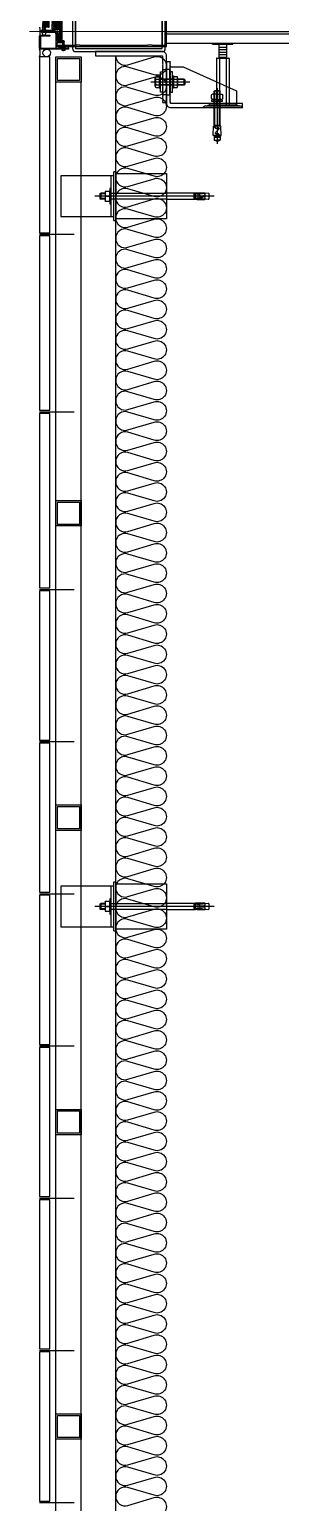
# Model space of a CAD drawing. Header units: millimetres. Extents: x 17311 to 801382, y -242618 to -104888.
# Drawn here: x 125875 to 126370, y -220608 to -217705 of the extents above; entities that cross this region are included whole.
import ezdxf

# ---------------------------------------------------------------- set-up
doc = ezdxf.new("R2010")
doc.units = ezdxf.units.MM
doc.header["$LTSCALE"] = 250
for name, pattern in [('CENTER', [50.8, 31.75, -6.35, 6.35, -6.35]), ('CENTER2', [28.575, 19.05, -3.175, 3.175, -3.175]), ('HIDDEN', [9.525, 6.35, -3.175]), ('HIDDEN2', [4.7625, 3.175, -1.5875])]:
    doc.linetypes.add(name, pattern=pattern)
for name, color, linetype in [('A-ELE-4', 4, 'Continuous'), ('A-ELE-8', 8, 'Continuous'), ('A-ETC-8', 8, 'Continuous'), ('A-FIN', 6, 'Continuous'), ('B-AR', 7, 'Continuous'), ('EXTRUSION', 7, 'Continuous'), ('fastener', 1, 'Continuous'), ('GES', 7, 'Continuous'), ('GLASS', 7, 'Continuous'), ('ISL', 251, 'Continuous'), ('polyamide', 6, 'Continuous'), ('S-TEEL', 4, 'Continuous'), ('SCREW', 1, 'Continuous'), ('SEALANT', 252, 'Continuous'), ('W250', 7, 'Continuous')]:
    doc.layers.add(name, color=color, linetype=linetype)
doc.layers.add('CEN', color=1, linetype='Continuous', lineweight=9)
doc.layers.add('NOPLOT', color=191, linetype='Continuous', plot=False)
pattern_1 = [(90, (81559.6663, 89232.96467), (-0.15875, 0.079375), [0, -0.15875])]

# ---------------------------------------------------------------- blocks, each defined once
blk = doc.blocks.new('A$Cae507117')
at = {"layer": 'A-ETC-8'}
for points in [[(-50, 0), (-50, -50), (0, -50), (0, 0)], [(-46.8, -3.2), (-46.8, -46.8), (-3.2, -46.8), (-3.2, -3.2)]]:
    blk.add_lwpolyline(points, close=True, dxfattribs=at)
blk = doc.blocks.new('너트 M12')
for p, q in [((-9, 0), (9, 0)), ((-9.5, -9), (-9.5, -0.5)), ((9, -9.5), (-9, -9.5)), ((0, -8.3), (0, -1.2)), ((9.5, -0.5), (9.5, -9))]:
    blk.add_line(p, q)
for centre, start, end in [((-9, -0.5), 90, 180), ((-9, -9), 180, 270), ((9, -0.5), 0, 90), ((9, -9), 270, 0)]:
    blk.add_arc(centre, 0.5, start, end)
at = {"extrusion": (0, 0, -1)}
for centre, major_axis, ratio, start_param, end_param in [((-4.8, -0.9), (-4.75, 0.31), 0.185359, -0.024388, 3.141593), ((4.8, -0.9), (4.75, 0.31), 0.185108, 3.141593, 6.30754), ((-4.8, -8.6), (4.75, 0.31), 0.187111, 0, 3.166211), ((4.8, -8.6), (-4.75, 0.31), 0.185991, 3.117121, 6.283185)]:
    blk.add_ellipse(centre, major_axis=major_axis, ratio=ratio, start_param=start_param, end_param=end_param, dxfattribs=at)
blk = doc.blocks.new('A$C8aa5c567')
at = {"layer": 'A-ETC-8'}
for p, q in [((77.5, -35.5), (79, -34)), ((87.7, -35.5), (77.5, -35.5)), ((77.5, -35.5), (77.5, -44.5)), ((87.5, -44.5), (77.5, -44.5)), ((77.5, -44.5), (79, -46)), ((87.5, -34), (79, -34)), ((79, -34), (79, -46)), ((87.5, -46), (79, -46)), ((99, -34), (208.5, -34)), ((208.5, -46), (99, -46)), ((262.5, -34), (208.5, -34)), ((208.5, -46), (262.5, -46)), ((262.5, -34), (262.5, -46)), ((265.5, -34), (262.5, -34)), ((262.5, -46), (265.5, -46)), ((265.5, -34), (265.5, -46)), ((279.5, -35.5), (265.5, -35.5)), ((279.5, -44.5), (265.5, -44.5)), ((266.1, -46.2), (266.1, -33.8)), ((269.1, -33.8), (266.1, -33.8)), ((269.1, -46.2), (266.1, -46.2)), ((284.1, -33.8), (269.1, -33.8)), ((269.1, -46.2), (284.1, -46.2)), ((270.1, -38), (270.1, -42)), ((274.1, -38), (274.1, -38.5)), ((274.1, -41.5), (274.1, -42)), ((274.6, -39), (281.2, -39)), ((274.6, -41), (281.2, -41)), ((290.5, -34), (279.5, -35.5)), ((279.5, -44.5), (290.5, -46)), ((284.6, -37.3), (282.8, -38.5)), ((284.6, -42.7), (282.8, -41.5)), ((285.1, -36.5), (285.1, -34.8)), ((285.1, -45.2), (285.1, -43.5)), ((291, -34), (290.5, -34)), ((290.5, -46), (291, -46)), ((292.5, -44.5), (292.5, -35.5))]:
    blk.add_line(p, q, dxfattribs=at)
for points in [[(0, -80), (105, -80), (105, 0), (0, 0)], [(105, 0), (99, 0), (99, -80), (105, -80)], [(108.5, -84.5), (108.5, 4.5), (208.5, 4.5), (208.5, -84.5)], [(99, -55), (99, -25), (97, -25), (97, -55)]]:
    blk.add_lwpolyline(points, close=True, dxfattribs=at)
blk.add_lwpolyline([(105, -87.5), (105, 7.5, -0.414214), (106, 8.5), (108.5, 8.5), (108.5, -88.5), (106, -88.5, -0.414214)], format="xyb", close=True, dxfattribs=at)
for centre, radius, start, end in [((272.1, -38), 2, 90, 180), ((272.1, -42), 2, 180, 270), ((272.1, -38), 2, 0, 90), ((272.1, -42), 2, 270, 0), ((274.6, -38.5), 0.5, 180, 270), ((274.6, -41.5), 0.5, 90, 180), ((281.2, -36), 3, 270, 303.6901), ((281.2, -44), 3, 56.3099, 90), ((284.1, -34.8), 1, 0, 90), ((284.1, -45.2), 1, 270, 0), ((284.1, -36.5), 1, 303.6901, 0), ((284.1, -43.5), 1, 0, 56.3099), ((291, -35.5), 1.5, 0, 90), ((291, -44.5), 1.5, 270, 0)]:
    blk.add_arc(centre, radius, start, end, dxfattribs=at)
at = {"layer": 'A-ETC-8', "xscale": -1, "rotation": 270}
blk.add_blockref('너트 M12', (97, -40), dxfattribs=at)
blk = doc.blocks.new('A$C4f50ee67')
at = {"layer": 'GLASS', "transparency": 33554687}
h = blk.add_hatch(dxfattribs=at)
h.set_pattern_fill('ANSI37', color=253, scale=10, angle=90, style=0)
h.set_pattern_definition([(315, (-482.3626, 2021.3178), (0.8838835, 0.8838835), []), (45, (-482.3626, 2021.3178), (-0.8838835, 0.8838835), [])])
h.paths.add_polyline_path([(-202, 8.5, 0.198912), (-201.7, 7.8, 0.112366), (-214.3, 7.8, 0.198912), (-214, 8.5), (-214, 15.5), (-213, 15.5), (-213, 16.2, 0.414214), (-212.3, 15.5), (-203.8, 15.5, 0.414035), (-203.1, 16.2), (-203.1, 15.5), (-202, 15.5)])
at = {"layer": 'SEALANT', "transparency": 33554687}
h = blk.add_hatch(dxfattribs=at)
h.set_pattern_fill('ANSI37', color=253, scale=0.5)
h.set_pattern_definition([(225, (58217.0189, -22344.7967), (1.122532015, -1.122532015), []), (315, (58217.0189, -22344.7967), (1.122532015, 1.122532015), [])])
h.paths.add_polyline_path([(-188, 14.5), (-196, 14.5), (-196, 31, 0.032752), (-188, 30)])
at = {"layer": 'SEALANT'}
h = blk.add_hatch(dxfattribs=at)
h.set_pattern_fill('DOTS', color=8, scale=10, angle=248.1986)
h.set_pattern_definition([(248.1986, (-86558.2096, -35092.0081), (0.464238432, -0.5222680618), [0, -0.625])])
edge = h.paths.add_edge_path()
edge.add_ellipse((-211.4, 4.9), major_axis=(0, 3.37), ratio=1, start_angle=0, end_angle=360, ccw=False)
h = blk.add_hatch(dxfattribs=at)
h.set_pattern_fill('DASH', color=253, scale=0.5, angle=90, style=0)
h.set_pattern_definition([(270, (-24036.0779, 66483.7451), (1.5875, -1.5875), [1.5875, -1.5875])])
h.paths.add_polyline_path([(-188, 14.5), (-196, 14.5), (-196, 4.5), (-188, 4.5)])
at = {"layer": 'SEALANT', "transparency": 33554687}
h = blk.add_hatch(dxfattribs=at)
h.set_pattern_fill('DOTS', color=253, scale=0.1, angle=90)
h.set_pattern_definition(pattern_1)
h.paths.add_polyline_path([(-187.9, 2.7), (-186.1, 2.7), (-186.1, 2.9), (-186.1, 3.8), (-186.1, 4.5), (-187.5, 4.5, -0.362029), (-188, 4.9, -0.057613), (-188.3, 2.5), (-188.1, 2.7, -0.198912)])
h = blk.add_hatch(dxfattribs=at)
h.set_pattern_fill('DOTS', color=253, scale=0.1, angle=270)
h.set_pattern_definition(pattern_1)
h.paths.add_polyline_path([(-187.9, -2.7), (-186.1, -2.7), (-186.1, -3), (-186.1, -3.8), (-186.1, -4.5), (-187.5, -4.5, 0.362029), (-188, -4.9, 0.057613), (-188.3, -2.5), (-188.1, -2.7, 0.198912)])
at = {"layer": 'B-AR'}
for points in [[(-185.3, 19, -0.414214), (-184.3, 20), (-178, 20, -0.414214), (-177.5, 19.5), (-177.5, -19.5, -0.414214), (-178, -20), (-184.3, -20, -0.414214), (-185.3, -19), (-185.3, -4.7, 0.414214), (-185.5, -4.5), (-187.5, -4.5, 0.414214), (-188, -5), (-188, -30), (30, -30), (30, 30), (-188, 30), (-188, 5, 0.414214), (-187.5, 4.5), (-185.5, 4.5, 0.414214), (-185.3, 4.7)], [(-183.6, -2.7, -0.414214), (-182.6, -3.7), (-182.6, -4.6, 0.298217), (-182.9, -5.1, 0.298217), (-182.6, -5.5), (-182.6, -16.3, 0.298217), (-182.9, -16.8, 0.414214), (-182.4, -17.3), (-180.4, -17.3, 0.414214), (-179.9, -16.8, 0.236068), (-180.1, -16.4), (-180.1, -0.4, 0.236068), (-179.9, 0, 0.236068), (-180.1, 0.4), (-180.1, 16.4, 0.236068), (-179.9, 16.8, 0.414214), (-180.4, 17.3), (-182.4, 17.3, 0.414214), (-182.9, 16.8, 0.298217), (-182.6, 16.3), (-182.6, 5.5, 0.298217), (-182.9, 5.1, 0.298217), (-182.6, 4.6), (-182.6, 3.7, -0.414214), (-183.6, 2.7), (-187.9, 2.7, 0.198912), (-188.1, 2.7), (-189, 1.8, -0.198911), (-189.7, 1.5), (-215.8, 1.5, 0.414214), (-217.3, 0, 0.414214), (-215.8, -1.5), (-189.7, -1.5, -0.198912), (-189, -1.8), (-188.3, -2.5, 0.198912), (-187.6, -2.7)], [(-150.6, -28), (-185.2, -28, -0.414214), (-185.7, -27.5), (-185.7, -22.7, -0.414214), (-185.2, -22.2), (-175.8, -22.2, 0.414214), (-175.3, -21.7), (-175.3, 21.7, 0.414214), (-175.8, 22.2), (-185.2, 22.2, -0.414214), (-185.7, 22.7), (-185.7, 27.5, -0.414214), (-185.2, 28), (-150.6, 28), (-150.1, 27.5), (-140.9, 27.5), (-140.4, 28), (-7.6, 28), (-7.1, 27.5), (2.1, 27.5), (2.6, 28), (27, 28, -0.414214), (27.5, 27.5), (27.5, -27.5, -0.414214), (27, -28), (2.6, -28), (2.1, -27.5), (-7.1, -27.5), (-7.6, -28), (-140.4, -28), (-140.9, -27.5), (-150.1, -27.5)]]:
    blk.add_lwpolyline(points, format="xyb", close=True, dxfattribs=at)
at = {"layer": 'CEN', "ltscale": 0.005}
blk.add_line((50, 0), (-240, 0), dxfattribs=at)
at = {"layer": 'GLASS', "color": 1, "linetype": 'Continuous'}
for p, q in [((-213.3, 15.5, 0), (-213.3, 22.5, 0)), ((-202.8, 15.5, 0), (-202.8, 22.5, 0))]:
    blk.add_line(p, q, dxfattribs=at)
at = {"layer": 'GLASS', "color": 1, "linetype": 'Continuous', "elevation": 0}
blk.add_lwpolyline([(-202, 8.5, 0.198912), (-201.7, 7.8, 0.112366), (-214.3, 7.8, 0.198912), (-214, 8.5), (-214, 15.5), (-213, 15.5), (-213, 16.2, 0.414214), (-212.3, 15.5), (-203.8, 15.5, 0.414035), (-203.1, 16.2), (-203.1, 15.5), (-202, 15.5)], format="xyb", close=True, dxfattribs=at)
for points in [[(-213, 15.5), (-213, 22.5), (-214, 22.5), (-214, 15.5)], [(-203.1, 15.5), (-203.1, 22.5), (-202, 22.5), (-202, 15.5)]]:
    blk.add_lwpolyline(points, close=True, dxfattribs=at)
for points in [[(-203.1, 16.2, -0.414214), (-203.8, 15.5), (-212.3, 15.5, -0.414214), (-213, 16.2), (-213, 22, -0.414214), (-212.5, 22.5), (-208.5, 22.5), (-208, 22), (-207.5, 22.5), (-203.6, 22.5, -0.414214), (-203.1, 22), (-203.1, 16.2)], [(-203.6, 16.2), (-203.6, 21.8, 0.414214), (-203.8, 22), (-212.3, 22, 0.414214), (-212.5, 21.8), (-212.5, 16.2, 0.414214), (-212.3, 16), (-203.8, 16, 0.414214), (-203.6, 16.2)]]:
    blk.add_lwpolyline(points, format="xyb", dxfattribs=at)
at = {"layer": 'GLASS', "color": 8, "linetype": 'Continuous'}
for centre in [(-211.6, 21.2, 0), (-211.6, 19.7, 0), (-211.6, 18.2, 0), (-211.6, 16.7, 0), (-210.3, 21.2, 0), (-210.3, 19.7, 0), (-210.3, 18.2, 0), (-210.3, 16.7, 0), (-208.8, 21.2, 0), (-208.8, 19.7, 0), (-208.8, 18.2, 0), (-208.8, 16.7, 0), (-207.3, 21.2, 0), (-207.3, 19.7, 0), (-207.3, 18.2, 0), (-207.3, 16.7, 0), (-205.8, 21.2, 0), (-205.8, 19.7, 0), (-205.8, 18.2, 0), (-205.8, 16.7, 0), (-204.3, 21.2, 0), (-204.3, 19.7, 0), (-204.3, 18.2, 0), (-204.3, 16.7, 0)]:
    blk.add_circle(centre, 0.65, dxfattribs=at)
at = {"layer": 'polyamide', "color": 5}
blk.add_lwpolyline([(-179.7, -17.9), (-179.7, 0), (-179.7, -17.9), (-183.1, -17.9), (-183.1, -3.5), (-183.6, -3), (-186.1, -3), (-186.1, -3.8), (-185.6, -4.3), (-185.1, -4.3), (-185.1, -6.4), (-184.8, -6.7), (-184.8, -17), (-185.1, -17), (-185.1, -19), (-184.6, -19.5), (-178.2, -19.5), (-177.7, -19), (-177.7, -17), (-178, -17), (-178, -6.5), (-177.7, -6.5), (-177.7, -2), (-178, -2), (-178, 2), (-177.7, 2), (-177.7, 6.5), (-178, 6.5), (-178, 17), (-177.7, 17), (-177.7, 19), (-178.2, 19.5), (-184.6, 19.5), (-185.1, 19), (-185.1, 17), (-184.8, 17), (-184.8, 6.7), (-185.1, 6.4), (-185.1, 4.3), (-185.6, 4.3), (-186.1, 3.8), (-186.1, 2.9), (-183.6, 2.9), (-183.1, 3.4), (-183.1, 17.8), (-179.7, 17.8), (-179.7, 0)], dxfattribs=at)
at = {"layer": 'SEALANT', "color": 4}
blk.add_lwpolyline([(-188, 30, -0.032752), (-196, 31)], format="xyb", dxfattribs=at)
blk.add_lwpolyline([(-188, 14.5), (-196, 14.5), (-196, 4.5), (-188, 4.5)], close=True, dxfattribs=at)
at = {"layer": 'SEALANT', "color": 8}
for centre, start, end in [((-199.4, 5.1), 346.7784, 359.2245), ((-199.4, -5.1), 0.7755, 13.2216)]:
    blk.add_arc(centre, 11.4, start, end, dxfattribs=at)
at = {"layer": 'SEALANT', "color": 4, "extrusion": (0, 0, -1)}
blk.add_ellipse((-211.4, 4.9, 0), major_axis=(0, 3.37), ratio=1, dxfattribs=at)
blk = doc.blocks.new('*U104')
at = {"layer": 'A-ELE-4'}
blk.add_line((-8.1, 0), (14941.9, 0), dxfattribs=at)
at = {"layer": 'A-ELE-8'}
for p, q in [((-8.1, -23), (-8.1, 0)), ((-8.1, -5), (14941.9, -5)), ((-8.1, -23), (14941.9, -23))]:
    blk.add_line(p, q, dxfattribs=at)
blk = doc.blocks.new('*U105')
at = {"layer": 'GES', "color": 8}
for p, q in [((39095, 2017, 0), (39095, 2019.5, 0)), ((39095, 2019.5, 0), (39135, 2019.5, 0)), ((39095, 2017, 0), (39135, 2017, 0)), ((39107.4, 2017, 0), (39107.4, 2007.2, 0)), ((39107.4, 2013.6, 0), (39107.4, 1989.7, 0)), ((39107.4, 2011.6, 0), (39122.6, 2011.6, 0)), ((39107.4, 2011.6, 0), (39122.6, 2011.6, 0)), ((39107.4, 2006.6, 0), (39122.6, 2006.6, 0)), ((39107.4, 2006.6, 0), (39122.6, 2006.6, 0)), ((39122.6, 2017, 0), (39122.6, 2007.2, 0)), ((39122.6, 2013.6, 0), (39122.6, 1989.7, 0)), ((39135, 2017, 0), (39135, 2019.5, 0)), ((39102.6, 1988.9, 0), (39102.6, 1898, 0)), ((39103.4, 1989.7, 0), (39107.6, 1989.7, 0)), ((39107.4, 2001.6, 0), (39122.6, 2001.6, 0)), ((39107.4, 2001.6, 0), (39122.6, 2001.6, 0)), ((39107.4, 1996.6, 0), (39122.6, 1996.6, 0)), ((39107.4, 1996.6, 0), (39122.6, 1996.6, 0)), ((39107.4, 1991.6, 0), (39122.6, 1991.6, 0)), ((39107.4, 1991.6, 0), (39122.6, 1991.6, 0)), ((39107.6, 1989.7, 0), (39122.6, 1989.7, 0)), ((39108.4, 1988.9, 0), (39108.4, 1898, 0)), ((39109.2, 1989.7, 0), (39120.9, 1989.7, 0)), ((39121.7, 1988.9, 0), (39121.7, 1898, 0)), ((39122.6, 1989.7, 0), (39126.7, 1989.7, 0)), ((39127.6, 1988.9, 0), (39127.6, 1898, 0)), ((39075.4, 1892.5), (39154.8, 1892.5, 0)), ((39081.7, 1895.4), (39148.4, 1895.4)), ((39090.2, 1897.7), (39140.3, 1897.7)), ((39103.4, 1897.2, 0), (39107.6, 1897.2, 0)), ((39106.7, 1897.2, 0), (39106.7, 1897.7)), ((39107.6, 1897.2, 0), (39122.6, 1897.2, 0)), ((39109.2, 1897.2, 0), (39120.9, 1897.2, 0)), ((39122.6, 1897.2, 0), (39126.7, 1897.2, 0)), ((39123.4, 1897.2, 0), (39123.4, 1897.7))]:
    blk.add_line(p, q, dxfattribs=at)
for centre, radius, start, end in [((39103.4, 1988.9, 0), 0.833, 90, 180), ((39107.6, 1988.9, 0), 0.833, 0, 90), ((39109.2, 1988.9, 0), 0.833, 90, 180), ((39120.9, 1988.9, 0), 0.833, 0, 90), ((39122.6, 1988.9, 0), 0.833, 90, 180), ((39126.7, 1988.9, 0), 0.833, 0, 90), ((39081.7, 1887.1), 8.33, 90, 139.756), ((39090.2, 1889.3), 8.33, 90, 132.9054), ((39103.4, 1898, 0), 0.833, 180, 270), ((39107.6, 1898, 0), 0.833, 270, 0), ((39109.2, 1898, 0), 0.833, 180, 270), ((39120.9, 1898, 0), 0.833, 270, 0), ((39122.6, 1898, 0), 0.833, 180, 270), ((39126.7, 1898, 0), 0.833, 270, 0), ((39140.3, 1889.3), 8.33, 47.0946, 90), ((39148.4, 1887.1), 8.33, 40.244, 90)]:
    blk.add_arc(centre, radius, start, end, dxfattribs=at)
blk = doc.blocks.new('PH-4-16')
at = {"layer": 'SCREW'}
for p, q in [((-1.5, 0), (-1.5, -1)), ((1.5, 0), (1.5, -1.6)), ((0.1, -0.9), (-2, -1.2)), ((-2, -1.2), (-1.5, -1)), ((0.1, -1), (-2, -1.3)), ((-2, -1.3), (-1.5, -1.5)), ((2, -1.8), (-2, -2.4)), ((-2, -2.4), (-1.5, -2.2)), ((-2, -2.5), (-1.5, -2.7)), ((2, -3), (-2, -3.7)), ((-2, -3.6), (-1.5, -3.5)), ((-2, -3.8), (-1.5, -4)), ((2, -4.3), (-2, -4.9)), ((-2, -4.9), (-1.5, -4.7)), ((-2, -5), (-1.5, -5.2)), ((2, -5.5), (-2, -6.2)), ((-2, -6.1), (-1.5, -5.9)), ((-2, -6.2), (-1.5, -6.4)), ((2, -6.7), (-2, -7.4)), ((-2, -7.4), (-1.5, -7.2)), ((-2, -7.5), (-1.5, -7.7)), ((2, -8), (-2, -8.6)), ((-2, -8.6), (-1.5, -8.4)), ((-2, -8.7), (-1.5, -8.9)), ((2, -9.2), (-2, -9.9)), ((-2, -9.9), (-1.5, -9.7)), ((-2, -10), (-1.5, -10.2)), ((2, -10.5), (-2, -11.1)), ((-2, -11.1), (-1.5, -10.9)), ((-2, -11.2), (-1.5, -11.4)), ((2, -1.9), (-2, -2.5)), ((2, -3.1), (-2, -3.8)), ((2, -4.4), (-2, -5)), ((2, -5.6), (-2, -6.3)), ((2, -6.9), (-2, -7.5)), ((2, -8.1), (-2, -8.7)), ((2, -9.3), (-2, -10)), ((2, -10.6), (-2, -11.2)), ((0.1, -0.9), (-1.5, -1)), ((0.1, -1), (-1.5, -1.5)), ((-1.5, -1.5), (-1.5, -2.2)), ((1.5, -1.6), (-1.5, -2.2)), ((1.5, -2.1), (-1.5, -2.7)), ((-1.5, -2.7), (-1.5, -3.5)), ((1.5, -2.8), (-1.5, -3.5)), ((1.5, -3.3), (-1.5, -4)), ((1.5, -4.1), (-1.5, -4.7)), ((1.5, -4.6), (-1.5, -5.2)), ((-1.5, -5.2), (-1.5, -5.9)), ((1.5, -5.3), (-1.5, -5.9)), ((1.5, -5.8), (-1.5, -6.4)), ((-1.5, -6.4), (-1.5, -7.2)), ((1.5, -6.5), (-1.5, -7.2)), ((1.5, -7.1), (-1.5, -7.7)), ((-1.5, -7.7), (-1.5, -8.4)), ((1.5, -7.8), (-1.5, -8.4)), ((1.5, -8.3), (-1.5, -8.9)), ((-1.5, -8.9), (-1.5, -9.7)), ((1.5, -9), (-1.5, -9.7)), ((1.5, -9.5), (-1.5, -10.2)), ((-1.5, -10.2), (-1.5, -10.9)), ((1.5, -10.3), (-1.5, -10.9)), ((1.5, -10.8), (-1.5, -11.4)), ((-1.5, -11.4), (-1.5, -14.5)), ((-1.5, -14.5), (-1.1, -14.5)), ((0, -16), (-1.5, -14.5)), ((-1.1, -12.6), (-1.1, -14.5)), ((-1.1, -14.5), (0, -16)), ((0, -16), (1.5, -14.5)), ((1.5, -14.5), (0.4, -12.2)), ((1.5, -1.6), (2, -1.8)), ((2, -1.9), (1.5, -2.1)), ((1.5, -2.1), (1.5, -2.8)), ((2, -3), (1.5, -2.8)), ((2, -3.1), (1.5, -3.3)), ((1.5, -3.3), (1.5, -4.1)), ((2, -4.3), (1.5, -4.1)), ((2, -4.4), (1.5, -4.6)), ((1.5, -4.6), (1.5, -5.3)), ((2, -5.5), (1.5, -5.3)), ((2, -5.6), (1.5, -5.8)), ((1.5, -5.8), (1.5, -6.5)), ((2, -6.7), (1.5, -6.5)), ((2, -6.9), (1.5, -7.1)), ((1.5, -7.1), (1.5, -7.8)), ((2, -8), (1.5, -7.8)), ((2, -8.1), (1.5, -8.3)), ((1.5, -8.3), (1.5, -9)), ((2, -9.2), (1.5, -9)), ((2, -9.3), (1.5, -9.5)), ((1.5, -9.5), (1.5, -10.3)), ((2, -10.5), (1.5, -10.3)), ((2, -10.6), (1.5, -10.8)), ((1.5, -10.8), (1.5, -14.5))]:
    blk.add_line(p, q, dxfattribs=at)
at = {"layer": 'SCREW', "color": 1, "linetype": 'CENTER'}
blk.add_line((0, 4), (0, -17.7), dxfattribs=at)
at = {"layer": 'SCREW', "linetype": 'HIDDEN2'}
blk.add_line((-1.5, -4), (-1.5, -4.7), dxfattribs=at)
at = {"layer": 'SCREW'}
blk.add_lwpolyline([(3.5, 1), (3.5, 0), (-3.5, 0), (-3.5, 1, -0.336479), (-2.5, 2.2, -0.138717), (2.5, 2.2, -0.336479)], format="xyb", close=True, dxfattribs=at)
blk.add_lwpolyline([(-2.5, 2.2), (-2.3, 2), (-2.1, 1.9), (-1.8, 1.9), (-1.5, 2), (-1.3, 2), (-1, 2.1), (-0.8, 2.1), (-0.7, 2.1), (-0.6, 2.1), (-0.5, 2), (-0.5, 1.8), (-0.5, 1.6), (-0.5, 1.4), (-0.5, 1.2), (-0.5, 1), (-0.5, 0.8), (-0.4, 0.7), (-0.3, 0.6), (-0.1, 0.6), (0, 0.5), (0.1, 0.6), (0.3, 0.6), (0.4, 0.7), (0.5, 0.8), (0.5, 1), (0.5, 1.2), (0.5, 1.4), (0.5, 1.6), (0.5, 1.8), (0.5, 2), (0.6, 2.1), (0.7, 2.1), (0.8, 2.1), (1, 2.1), (1.3, 2), (1.5, 2), (1.8, 1.9), (2.1, 1.9), (2.3, 2), (2.5, 2.2)], dxfattribs=at)
for centre, radius, start, end in [((-1.9, -1.2), 0.0931, 139.8661, 209.9246), ((-1.9, -2.5), 0.0931, 139.8661, 209.9246), ((-1.9, -3.7), 0.0931, 139.8661, 209.9246), ((-1.9, -4.9), 0.0931, 139.8661, 209.9246), ((-1.9, -6.2), 0.0931, 139.8661, 209.9246), ((-1.9, -7.4), 0.0931, 139.8661, 209.9246), ((-1.9, -8.7), 0.0931, 139.8661, 209.9246), ((-1.9, -9.9), 0.0931, 139.8661, 209.9246), ((-1.9, -11.2), 0.0931, 139.8661, 209.9246), ((-0.3, -12.6), 0.815, 27.365, 180), ((0, -0.9), 0.0605, 310.7271, 69.3149), ((1.9, -1.8), 0.0931, 319.8661, 29.9246), ((1.9, -3.1), 0.0931, 319.8661, 29.9246), ((1.9, -4.3), 0.0931, 319.8661, 29.9246), ((1.9, -5.6), 0.0931, 319.8661, 29.9246), ((1.9, -6.8), 0.0931, 319.8661, 29.9246), ((1.9, -8), 0.0931, 319.8661, 29.9246), ((1.9, -9.3), 0.0931, 319.8661, 29.9246), ((1.9, -10.5), 0.0931, 319.8661, 29.9246)]:
    blk.add_arc(centre, radius, start, end, dxfattribs=at)
blk = doc.blocks.new('m12 set anchor')
at = {"layer": 'A-ETC-8'}
for p, q in [((-11, 5.5), (-11, 12.5)), ((-10.8, 3), (-0.5, 4)), ((-10.8, 0), (-10.8, 3)), ((-10.8, 0), (-0.5, 1)), ((-10.8, 0), (0.5, 0)), ((0, 14), (-9.5, 14)), ((0, 4), (-9.5, 4)), ((-4.8, 21), (-6, 19.8)), ((-6, 19.8), (6, 19.8)), ((-6, -49), (-6, 19.8)), ((-5.5, 5.5), (-5.5, 12.5)), ((-4.8, 21), (4.8, 21)), ((-4.8, -49), (-4.8, 21)), ((-0.5, 1), (-0.5, 4)), ((10.7, 3), (-0.5, 3)), ((0, 26), (0, -84)), ((0, 14), (9.5, 14)), ((0, 4), (9.5, 4)), ((0.5, 2), (10.7, 3)), ((0.5, -1), (0.5, 2)), ((0.5, -1), (10.7, 0)), ((6, 19.8), (4.8, 21)), ((4.8, -49), (4.8, 21)), ((5.5, 5.5), (5.5, 12.5)), ((6, -49), (6, 19.8)), ((10.7, 0), (10.7, 3)), ((11, 5.5), (11, 12.5)), ((-8.2, -67), (-7, -49)), ((-7, -49), (0, -49)), ((6, -46.6), (-6, -46.6)), ((2.6, -60.8), (-3.6, -54.7)), ((2.9, -60.5), (-3.2, -54.4)), ((0, -49), (3.9, -49)), ((7, -49), (4.4, -49)), ((8.2, -67), (7, -49)), ((-3.6, -67), (-8.2, -67)), ((-6, -67), (-6, -76.6)), ((6, -69.4), (-6, -69.4)), ((6, -70.6), (-6, -70.6)), ((0, -79), (-6, -76.6)), ((-6, -76.6), (0, -76.6)), ((-2.4, -64.1), (1.2, -64.1)), ((-2.4, -64.6), (1.2, -64.6)), ((-2.4, -67), (0, -67)), ((0, -67), (8.2, -67)), ((6, -76.6), (0, -76.6)), ((0, -79), (6, -76.6)), ((6, -67), (6, -76.6))]:
    blk.add_line(p, q, dxfattribs=at)
for centre, radius, start, end in [((-9.5, 12.5), 1.47, 90, 180), ((-9.5, 5.5), 1.47, 180, 270), ((-7, 12.5), 1.47, 0, 90), ((-7, 5.5), 1.47, 270, 0), ((-4, 12.5), 1.47, 90, 180), ((-4, 5.5), 1.47, 180, 270), ((4, 12.5), 1.47, 0, 90), ((4, 5.5), 1.47, 270, 0), ((7, 12.5), 1.47, 90, 180), ((7, 5.5), 1.47, 180, 270), ((9.5, 12.5), 1.47, 0, 90), ((9.5, 5.5), 1.47, 270, 0), ((-2.4, -53.5), 1.68, 45, 225), ((-2.4, -53.5), 1.2, 45, 225), ((1, -50.1), 3.6, 225, 18.0378), ((1, -50.1), 3.12, 225, 20.9333), ((-2.4, -65.8), 1.68, 90, 225.5847), ((-2.4, -65.8), 1.2, 90, 270), ((1.2, -62.2), 2.4, 270, 45), ((1.2, -62.2), 1.92, 270, 45)]:
    blk.add_arc(centre, radius, start, end, dxfattribs=at)
blk = doc.blocks.new('A$C3550309b')
at = {"layer": 'fastener'}
for p, q in [((-22, 41.8), (-22, 58.2)), ((14, 61), (20.9, 61)), ((22, 58.2), (22, 41.8)), ((-20.5, 55.5), (-14, 55.5)), ((-20.5, 44.5), (-14, 44.5)), ((12, 56, 0), (-12, 56, 0)), ((12, 55.3, 0), (-12, 55.3, 0)), ((12, 44.8, 0), (-12, 44.8, 0)), ((12, 44, 0), (-12, 44, 0)), ((14, 55.5), (20.9, 55.5)), ((14, 44.5), (20.9, 44.5)), ((14, 39.1), (20.9, 39.1)), ((35, 56, 0), (22, 56, 0)), ((35.8, 55.3, 0), (22, 55.3, 0)), ((35.8, 44.8, 0), (22, 44.8, 0)), ((35, 44, 0), (22, 44, 0)), ((35, 44, 0), (35, 56, 0)), ((35, 56, 0), (37, 54, 0)), ((35, 44, 0), (37, 46, 0)), ((37, 46, 0), (37, 54, 0))]:
    blk.add_line(p, q, dxfattribs=at)
at = {"layer": 'fastener', "linetype": 'CENTER2'}
blk.add_line((46.2, 50, 0), (-30.8, 50), dxfattribs=at)
at = {"layer": 'fastener'}
blk.add_lwpolyline([(-14, 61), (-20.5, 61, 0.547945), (-20.5, 55.5, 0.273973), (-20.5, 44.5, 0.547945), (-20.5, 39.1), (-14, 39.1)], format="xyb", close=True, dxfattribs=at)
blk.add_lwpolyline([(-14, 37.8), (-12, 37.8), (-12, 62.2), (-14, 62.2)], close=True, dxfattribs=at)
at = {"layer": 'fastener', "elevation": 0}
blk.add_lwpolyline([(12, 62.2), (14, 62.2), (14, 37.8), (12, 37.8)], close=True, dxfattribs=at)
at = {"layer": 'fastener'}
for centre, radius, start, end in [((18.1, 58.2), 3.88, 315.2164, 44.7836), ((8.1, 50), 13.9, 336.8008, 23.1992), ((18.1, 41.8), 3.88, 315.2164, 44.7836)]:
    blk.add_arc(centre, radius, start, end, dxfattribs=at)
at = {"layer": 'S-TEEL', "color": 8, "linetype": 'HIDDEN', "ltscale": 2, "elevation": 0}
for points in [[(-179.2, 120), (-179.2, 210), (-185.2, 210), (-185.2, 120)], [(-2.2, 120), (-2.2, 210), (-8.2, 210), (-8.2, 120)]]:
    blk.add_lwpolyline(points, dxfattribs=at)
blk.add_lwpolyline([(-179.2, 116), (-8.2, 116), (-8.2, 205), (-179.2, 205)], close=True, dxfattribs=at)
at = {"layer": 'S-TEEL', "elevation": 0}
blk.add_lwpolyline([(-185.2, 120), (-185.2, 116, 0.414214), (-179.2, 110), (-8.2, 110, 0.414214), (-2.2, 116), (-2.2, 120)], format="xyb", dxfattribs=at)
at = {"layer": 'S-TEEL'}
for points in [[(-8, 10), (-8, 10), (0, 10), (0, 102, 0.414214), (-8, 110), (-140, 110), (-140, 102), (-8, 102), (-8, 90), (-7, 89), (-8, 88), (-7, 87), (-8, 86), (-7, 85), (-8, 84), (-7, 83), (-8, 82), (-7, 81), (-8, 80), (-7, 79), (-8, 78), (-7, 77), (-8, 76), (-7, 75), (-8, 74), (-7, 73), (-8, 72), (-7, 71), (-8, 70), (-7, 69), (-8, 68), (-7, 67), (-8, 66), (-7, 65), (-8, 64), (-7, 63), (-8, 62), (-7, 61), (-8, 60), (-7, 59), (-8, 58), (-7, 57), (-8, 56), (-7, 55), (-8, 54), (-7, 53), (-8, 52), (-7, 51), (-8, 50), (-7, 49), (-8, 48), (-7, 47), (-8, 46), (-7, 45), (-8, 44), (-7, 43), (-8, 42), (-7, 41), (-8, 40), (-7, 39), (-8, 38), (-7, 37), (-8, 36), (-7, 35), (-8, 34), (-7, 33), (-8, 32), (-7, 31), (-8, 30), (-7, 29), (-8, 28), (-7, 27), (-8, 26), (-7, 25), (-8, 24), (-7, 23), (-8, 22), (-7, 21), (-8, 20), (-7, 19), (-8, 18), (-7, 17), (-8, 16), (-7, 15), (-8, 14), (-7, 13), (-8, 12), (-7, 11), (-8, 10)], [(8, 90), (8, 90), (0, 90), (0, 8, 0.414214), (8, 0), (150, 0), (150, 8), (8, 8), (8, 10), (7, 11), (8, 12), (7, 13), (8, 14), (7, 15), (8, 16), (7, 17), (8, 18), (7, 19), (8, 20), (7, 21), (8, 22), (7, 23), (8, 24), (7, 25), (8, 26), (7, 27), (8, 28), (7, 29), (8, 30), (7, 31), (8, 32), (7, 33), (8, 34), (7, 35), (8, 36), (7, 37), (8, 38), (7, 39), (8, 40), (7, 41), (8, 42), (7, 43), (8, 44), (7, 45), (8, 46), (7, 47), (8, 48), (7, 49), (8, 50), (7, 51), (8, 52), (7, 53), (8, 54), (7, 55), (8, 56), (7, 57), (8, 58), (7, 59), (8, 60), (7, 61), (8, 62), (7, 63), (8, 64), (7, 65), (8, 66), (7, 67), (8, 68), (7, 69), (8, 70), (7, 71), (8, 72), (7, 73), (8, 74), (7, 75), (8, 76), (7, 77), (8, 78), (7, 79), (8, 80), (7, 81), (8, 82), (7, 83), (8, 84), (7, 85), (8, 86), (7, 87), (8, 88), (7, 89), (8, 90)]]:
    blk.add_lwpolyline(points, format="xyb", dxfattribs=at)
for points in [[(-12, 30), (-12, 70), (-8, 70), (-7, 69), (-8, 68), (-7, 67), (-8, 66), (-7, 65), (-8, 64), (-7, 63), (-8, 62), (-7, 61), (-8, 60), (-7, 59), (-8, 58), (-7, 57), (-8, 56), (-7, 55), (-8, 54), (-7, 53), (-8, 52), (-7, 51), (-8, 50), (-7, 49), (-8, 48), (-7, 47), (-8, 46), (-7, 45), (-8, 44), (-7, 43), (-8, 42), (-7, 41), (-8, 40), (-7, 39), (-8, 38), (-7, 37), (-8, 36), (-7, 35), (-8, 34), (-7, 33), (-8, 32), (-7, 31), (-8, 30)], [(12, 30), (12, 70), (8, 70), (7, 69), (8, 68), (7, 67), (8, 66), (7, 65), (8, 64), (7, 63), (8, 62), (7, 61), (8, 60), (7, 59), (8, 58), (7, 57), (8, 56), (7, 55), (8, 54), (7, 53), (8, 52), (7, 51), (8, 50), (7, 49), (8, 48), (7, 47), (8, 46), (7, 45), (8, 44), (7, 43), (8, 42), (7, 41), (8, 40), (7, 39), (8, 38), (7, 37), (8, 36), (7, 35), (8, 34), (7, 33), (8, 32), (7, 31), (8, 30)]]:
    blk.add_lwpolyline(points, close=True, dxfattribs=at)
at = {"layer": 'S-TEEL', "color": 1}
for points in [[(0, 25), (-7, 25), (-7, 75), (0, 75)], [(0, 25), (7, 25), (7, 75), (0, 75)]]:
    blk.add_lwpolyline(points, close=True, dxfattribs=at)
at = {"layer": 'S-TEEL'}
blk.add_lwpolyline([(8, 80), (33, 80), (138, 33), (138, 8)], dxfattribs=at)
at = {"layer": 'fastener', "xscale": -1, "rotation": 359.9999999999999}
blk.add_blockref('m12 set anchor', (100, 12), dxfattribs=at)
blk = doc.blocks.new('A$C229340cb')
at = {"layer": 'A-FIN'}
blk.add_lwpolyline([(-67.9, 3), (-47.9, 3), (-47.9, 297), (-67.9, 297)], close=True, dxfattribs=at)
at = {"layer": 'NOPLOT'}
for p, q in [((-67.9, 300), (0, 300)), ((-67.9, 0), (0, 0))]:
    blk.add_line(p, q, dxfattribs=at)
blk = doc.blocks.new('A$C632c858f')
at = {"layer": 'A-ETC-8'}
blk.add_arc((-2.8, 0), 24, 341.8248, 18.1752, dxfattribs=at)
blk.add_ellipse((34, 0), major_axis=(7.59, 0), ratio=0.987937, dxfattribs=at)

msp = doc.modelspace()

# ---------------------------------------------------------------- linework, layer by layer
at = {"color": 8}
msp.add_line((125927.3, -217741.4, 0), (125952.3, -217738.4, 0), dxfattribs=at)
at = {"elevation": 0}
msp.add_lwpolyline([(125915.3, -217717.9), (125897.3, -217717.9), (125897.3, -217741.4), (125952.3, -217741.4), (125952.3, -217743.4), (125897.3, -217743.4, -0.414214), (125895.3, -217741.4), (125895.3, -217717.9, -0.414214), (125897.3, -217715.9), (125915.3, -217715.9)], format="xyb", close=True, dxfattribs=at)
at = {"color": 8, "elevation": 0}
msp.add_lwpolyline([(125927.3, -217738.4), (125927.3, -217741.4), (125952.3, -217741.4), (125952.3, -217738.4)], close=True, dxfattribs=at)
at = {"layer": 'A-ETC-8'}
for p, q in [((125927.3, -221101.9, 0), (125927.3, -217808.4)), ((125977.3, -221101.9, 0), (125977.3, -217808.4)), ((126239.3, -218033.4, 0), (126004.3, -218033.4, 0)), ((126239.3, -219433.4, 0), (126004.3, -219433.4, 0))]:
    msp.add_line(p, q, dxfattribs=at)
msp.add_circle((125903.9, -217712.9, 0), 3, dxfattribs=at)
at = {"layer": 'A-FIN', "elevation": 0}
for points in [[(125895.3, -218105.4), (125915.3, -218105.4), (125915.3, -217758.4), (125895.3, -217758.4)], [(125895.3, -218455.4), (125915.3, -218455.4), (125915.3, -218111.4), (125895.3, -218111.4)], [(125895.3, -218805.4), (125915.3, -218805.4), (125915.3, -218461.4), (125895.3, -218461.4)]]:
    msp.add_lwpolyline(points, close=True, dxfattribs=at)
at = {"layer": 'ISL', "elevation": 0}
msp.add_lwpolyline([(126045.3, -217756.4, 0.509267), (126069.5, -217774.1), (126121, -217758.8, -1.372593), (126121, -217794.1), (126069.5, -217778.8, 0.509267), (126045.3, -217796.4, 0.509267), (126069.5, -217814.1), (126121, -217798.8, -1.372593), (126121, -217834.1), (126069.5, -217818.8, 0.509267), (126045.3, -217836.4, 0.509267), (126069.5, -217854.1), (126121, -217838.8, -1.372593), (126121, -217874.1), (126069.5, -217858.8, 0.509267), (126045.3, -217876.4, 0.509267), (126069.5, -217894.1), (126121, -217878.8, -1.372593), (126121, -217914.1), (126069.5, -217898.8, 0.509267), (126045.3, -217916.4, 0.509267), (126069.5, -217934.1), (126121, -217918.8, -1.372593), (126121, -217954.1), (126069.5, -217938.8, 0.509267), (126045.3, -217956.4, 0.509267), (126069.5, -217974.1), (126121, -217958.8, -1.372593), (126121, -217994.1), (126069.5, -217978.8, 0.509267), (126045.3, -217996.4, 0.509267), (126069.5, -218014.1), (126121, -217998.8, -1.372593), (126121, -218034.1), (126069.5, -218018.8, 0.509267), (126045.3, -218036.4, 0.509267), (126069.5, -218054.1), (126121, -218038.8, -1.372593), (126121, -218074.1), (126069.5, -218058.8, 0.509267), (126045.3, -218076.4, 0.509267), (126069.5, -218094.1), (126121, -218078.8, -1.372593), (126121, -218114.1), (126069.5, -218098.8, 0.509267), (126045.3, -218116.4, 0.509267), (126069.5, -218134.1), (126121, -218118.8, -1.372593), (126121, -218154.1), (126069.5, -218138.8, 0.509267), (126045.3, -218156.4, 0.509267), (126069.5, -218174.1), (126121, -218158.8, -1.372593), (126121, -218194.1), (126069.5, -218178.8, 0.509267), (126045.3, -218196.4, 0.509267), (126069.5, -218214.1), (126121, -218198.8, -1.372593), (126121, -218234.1), (126069.5, -218218.8, 0.509267), (126045.3, -218236.4, 0.509267), (126069.5, -218254.1), (126121, -218238.8, -1.372593), (126121, -218274.1), (126069.5, -218258.8, 0.509267), (126045.3, -218276.4, 0.509267), (126069.5, -218294.1), (126121, -218278.8, -1.372593), (126121, -218314.1), (126069.5, -218298.8, 0.509267), (126045.3, -218316.4, 0.509267), (126069.5, -218334.1), (126121, -218318.8, -1.372593), (126121, -218354.1), (126069.5, -218338.8, 0.509267), (126045.3, -218356.4, 0.509267), (126069.5, -218374.1), (126121, -218358.8, -1.372593), (126121, -218394.1), (126069.5, -218378.8, 0.509267), (126045.3, -218396.4, 0.509267), (126069.5, -218414.1), (126121, -218398.8, -1.372593), (126121, -218434.1), (126069.5, -218418.8, 0.509267), (126045.3, -218436.4, 0.509267), (126069.5, -218454.1), (126121, -218438.8, -1.372593), (126121, -218474.1), (126069.5, -218458.8, 0.509267), (126045.3, -218476.4, 0.509267), (126069.5, -218494.1), (126121, -218478.8, -1.372593), (126121, -218514.1), (126069.5, -218498.8, 0.509267), (126045.3, -218516.4, 0.509267), (126069.5, -218534.1), (126121, -218518.8, -1.372593), (126121, -218554.1), (126069.5, -218538.8, 0.509267), (126045.3, -218556.4, 0.509267), (126069.5, -218574.1), (126121, -218558.8, -1.372593), (126121, -218594.1), (126069.5, -218578.8, 0.509267), (126045.3, -218596.4, 0.509267), (126069.5, -218614.1), (126121, -218598.8, -1.372593), (126121, -218634.1), (126069.5, -218618.8, 0.509267), (126045.3, -218636.4, 0.509267), (126069.5, -218654.1), (126121, -218638.8, -1.372593), (126121, -218674.1), (126069.5, -218658.8, 0.509267), (126045.3, -218676.4, 0.509267), (126069.5, -218694.1), (126121, -218678.8, -1.372593), (126121, -218714.1), (126069.5, -218698.8, 0.509267), (126045.3, -218716.4, 0.509267), (126069.5, -218734.1), (126121, -218718.8, -1.372593), (126121, -218754.1), (126069.5, -218738.8, 0.509267), (126045.3, -218756.4, 0.509267), (126069.5, -218774.1), (126121, -218758.8, -1.372593), (126121, -218794.1), (126069.5, -218778.8, 0.509267), (126045.3, -218796.4, 0.509267), (126069.5, -218814.1), (126121, -218798.8, -1.372593), (126121, -218834.1), (126069.5, -218818.8, 0.509267), (126045.3, -218836.4, 0.509267), (126069.5, -218854.1), (126121, -218838.8, -1.372593), (126121, -218874.1), (126069.5, -218858.8, 0.509267), (126045.3, -218876.4, 0.509267), (126069.5, -218894.1), (126121, -218878.8, -1.372593), (126121, -218914.1), (126069.5, -218898.8, 0.509267), (126045.3, -218916.4, 0.509267), (126069.5, -218934.1), (126121, -218918.8, -1.372593), (126121, -218954.1), (126069.5, -218938.8, 0.509267), (126045.3, -218956.4, 0.509267), (126069.5, -218974.1), (126121, -218958.8, -1.372593), (126121, -218994.1), (126069.5, -218978.8, 0.509267), (126045.3, -218996.4, 0.509267), (126069.5, -219014.1), (126121, -218998.8, -1.372593), (126121, -219034.1), (126069.5, -219018.8, 0.509267), (126045.3, -219036.4, 0.509267), (126069.5, -219054.1), (126121, -219038.8, -1.372593), (126121, -219074.1), (126069.5, -219058.8, 0.509267), (126045.3, -219076.4, 0.509267), (126069.5, -219094.1), (126121, -219078.8, -1.372593), (126121, -219114.1), (126069.5, -219098.8, 0.509267), (126045.3, -219116.4, 0.509267), (126069.5, -219134.1), (126121, -219118.8, -1.372593), (126121, -219154.1), (126069.5, -219138.8, 0.509267), (126045.3, -219156.4, 0.509267), (126069.5, -219174.1), (126121, -219158.8, -1.372593), (126121, -219194.1), (126069.5, -219178.8, 0.509267), (126045.3, -219196.4, 0.509267), (126069.5, -219214.1), (126121, -219198.8, -1.372593), (126121, -219234.1), (126069.5, -219218.8, 0.509267), (126045.3, -219236.4, 0.509267), (126069.5, -219254.1), (126121, -219238.8, -1.372593), (126121, -219274.1), (126069.5, -219258.8, 0.509267), (126045.3, -219276.4, 0.509267), (126069.5, -219294.1), (126121, -219278.8, -1.372593), (126121, -219314.1), (126069.5, -219298.8, 0.509267), (126045.3, -219316.4, 0.509267), (126069.5, -219334.1), (126121, -219318.8, -1.372593), (126121, -219354.1), (126069.5, -219338.8, 0.509267), (126045.3, -219356.4, 0.509267), (126069.5, -219374.1), (126121, -219358.8, -1.372593), (126121, -219394.1), (126069.5, -219378.8, 0.509267), (126045.3, -219396.4, 0.509267), (126069.5, -219414.1), (126121, -219398.8, -1.372593), (126121, -219434.1), (126069.5, -219418.8, 0.509267), (126045.3, -219436.4, 0.509267), (126069.5, -219454.1), (126121, -219438.8, -1.372593), (126121, -219474.1), (126069.5, -219458.8, 0.509267), (126045.3, -219476.4, 0.509267), (126069.5, -219494.1), (126121, -219478.8, -1.372593), (126121, -219514.1), (126069.5, -219498.8, 0.509267), (126045.3, -219516.4, 0.509267), (126069.5, -219534.1), (126121, -219518.8, -1.372593), (126121, -219554.1), (126069.5, -219538.8, 0.509267), (126045.3, -219556.4, 0.509267), (126069.5, -219574.1), (126121, -219558.8, -1.372593), (126121, -219594.1), (126069.5, -219578.8, 0.509267), (126045.3, -219596.4, 0.509267), (126069.5, -219614.1), (126121, -219598.8, -1.372593), (126121, -219634.1), (126069.5, -219618.8, 0.509267), (126045.3, -219636.4, 0.509267), (126069.5, -219654.1), (126121, -219638.8, -1.372593), (126121, -219674.1), (126069.5, -219658.8, 0.509267), (126045.3, -219676.4, 0.509267), (126069.5, -219694.1), (126121, -219678.8, -1.372593), (126121, -219714.1), (126069.5, -219698.8, 0.509267), (126045.3, -219716.4, 0.509267), (126069.5, -219734.1), (126121, -219718.8, -1.372593), (126121, -219754.1), (126069.5, -219738.8, 0.509267), (126045.3, -219756.4, 0.509267), (126069.5, -219774.1), (126121, -219758.8, -1.372593), (126121, -219794.1), (126069.5, -219778.8, 0.509267), (126045.3, -219796.4, 0.509267), (126069.5, -219814.1), (126121, -219798.8, -1.372593), (126121, -219834.1), (126069.5, -219818.8, 0.509267), (126045.3, -219836.4, 0.509267), (126069.5, -219854.1), (126121, -219838.8, -1.372593), (126121, -219874.1), (126069.5, -219858.8, 0.509267), (126045.3, -219876.4, 0.509267), (126069.5, -219894.1), (126121, -219878.8, -1.372593), (126121, -219914.1), (126069.5, -219898.8, 0.509267), (126045.3, -219916.4, 0.509267), (126069.5, -219934.1), (126121, -219918.8, -1.372593), (126121, -219954.1), (126069.5, -219938.8, 0.509267), (126045.3, -219956.4, 0.509267), (126069.5, -219974.1), (126121, -219958.8, -1.372593), (126121, -219994.1), (126069.5, -219978.8, 0.509267), (126045.3, -219996.4, 0.509267), (126069.5, -220014.1), (126121, -219998.8, -1.372593), (126121, -220034.1), (126069.5, -220018.8, 0.509267), (126045.3, -220036.4, 0.509267), (126069.5, -220054.1), (126121, -220038.8, -1.372593), (126121, -220074.1), (126069.5, -220058.8, 0.509267), (126045.3, -220076.4, 0.509267), (126069.5, -220094.1), (126121, -220078.8, -1.372593), (126121, -220114.1), (126069.5, -220098.8, 0.509267), (126045.3, -220116.4, 0.509267), (126069.5, -220134.1), (126121, -220118.8, -1.372593), (126121, -220154.1), (126069.5, -220138.8, 0.509267), (126045.3, -220156.4, 0.509267), (126069.5, -220174.1), (126121, -220158.8, -1.372593), (126121, -220194.1), (126069.5, -220178.8, 0.509267), (126045.3, -220196.4, 0.509267), (126069.5, -220214.1), (126121, -220198.8, -1.372593), (126121, -220234.1), (126069.5, -220218.8, 0.509267), (126045.3, -220236.4, 0.509267), (126069.5, -220254.1), (126121, -220238.8, -1.372593), (126121, -220274.1), (126069.5, -220258.8, 0.509267), (126045.3, -220276.4, 0.509267), (126069.5, -220294.1), (126121, -220278.8, -1.372593), (126121, -220314.1), (126069.5, -220298.8, 0.509267), (126045.3, -220316.4, 0.509267), (126069.5, -220334.1), (126121, -220318.8, -1.372593), (126121, -220354.1), (126069.5, -220338.8, 0.509267), (126045.3, -220356.4, 0.509267), (126069.5, -220374.1), (126121, -220358.8, -1.372593), (126121, -220394.1), (126069.5, -220378.8, 0.509267), (126045.3, -220396.4, 0.509267), (126069.5, -220414.1), (126121, -220398.8, -1.372593), (126121, -220434.1), (126069.5, -220418.8, 0.509267), (126045.3, -220436.4, 0.509267), (126069.5, -220454.1), (126121, -220438.8, -1.372593), (126121, -220474.1), (126069.5, -220458.8, 0.509267), (126045.3, -220476.4, 0.509267), (126069.5, -220494.1), (126121, -220478.8, -1.372593), (126121, -220514.1), (126069.5, -220498.8, 0.509267), (126045.3, -220516.4, 0.509267), (126069.5, -220534.1), (126121, -220518.8, -1.372593), (126121, -220554.1), (126069.5, -220538.8, 0.509267), (126045.3, -220556.4, 0.509267), (126069.5, -220574.1), (126121, -220558.8, -1.372593), (126121, -220594.1), (126069.5, -220578.8, 0.509267), (126045.3, -220596.4, 0.509267), (126069.5, -220614.1), (126121, -220598.8, -1.372593), (126121, -220634.1)], format="xyb", dxfattribs=at)
msp.add_lwpolyline([(126045.3, -221127.9), (126045.3, -217756.4)], dxfattribs=at)
at = {"layer": 'NOPLOT'}
for p, q in [((125895.3, -218108.4), (125963.2, -218108.4)), ((125895.3, -218108.4), (125963.2, -218108.4)), ((125895.3, -218458.4), (125963.2, -218458.4)), ((125895.3, -218458.4), (125963.2, -218458.4)), ((125895.3, -218808.4), (125963.2, -218808.4))]:
    msp.add_line(p, q, dxfattribs=at)
at = {"layer": 'SEALANT', "color": 4, "elevation": 0}
msp.add_lwpolyline([(125895.3, -217699.9, -0.046761), (125895.3, -217718.4)], format="xyb", dxfattribs=at)

# ---------------------------------------------------------------- block references
at = {"layer": 'A-ETC-8'}
for name, p in [('A$C3550309b', (126145.3, -217858.4)), ('A$C632c858f', (125875.3, -217750.9, 0)), ('A$C8aa5c567', (125936.8, -217993.4, 0)), ('A$C8aa5c567', (125936.8, -219393.4, 0))]:
    msp.add_blockref(name, p, dxfattribs=at)
at = {"layer": 'A-ETC-8', "xscale": -1, "rotation": 180}
for p in [(125977.3, -217808.4, 0), (125977.3, -218683.4, 0), (125977.3, -219283.4, 0), (125977.3, -219883.4, 0), (125977.3, -220483.4, 0)]:
    msp.add_blockref('A$Cae507117', p, dxfattribs=at)
at = {"layer": 'A-FIN'}
for p in [(125963.2, -219108.4), (125963.2, -219408.4), (125963.2, -219708.4), (125963.2, -220008.4), (125963.2, -220308.4), (125963.2, -220608.4)]:
    msp.add_blockref('A$C229340cb', p, dxfattribs=at)
at = {"layer": 'EXTRUSION', "xscale": -1, "rotation": 180}
msp.add_blockref('PH-4-16', (125942.3, -217743.4, 0), dxfattribs=at)
at = {"layer": 'GES'}
msp.add_blockref('*U104', (126153.3, -217708.4), dxfattribs=at)
at = {"layer": 'GES', "color": 2, "linetype": 'Continuous'}
msp.add_blockref('*U105', (87141.4, -219750.9), dxfattribs=at)
at = {"layer": 'W250'}
msp.add_blockref('A$C4f50ee67', (126115.3, -217708.4, 0), dxfattribs=at)

doc.saveas('drawing.dxf')
